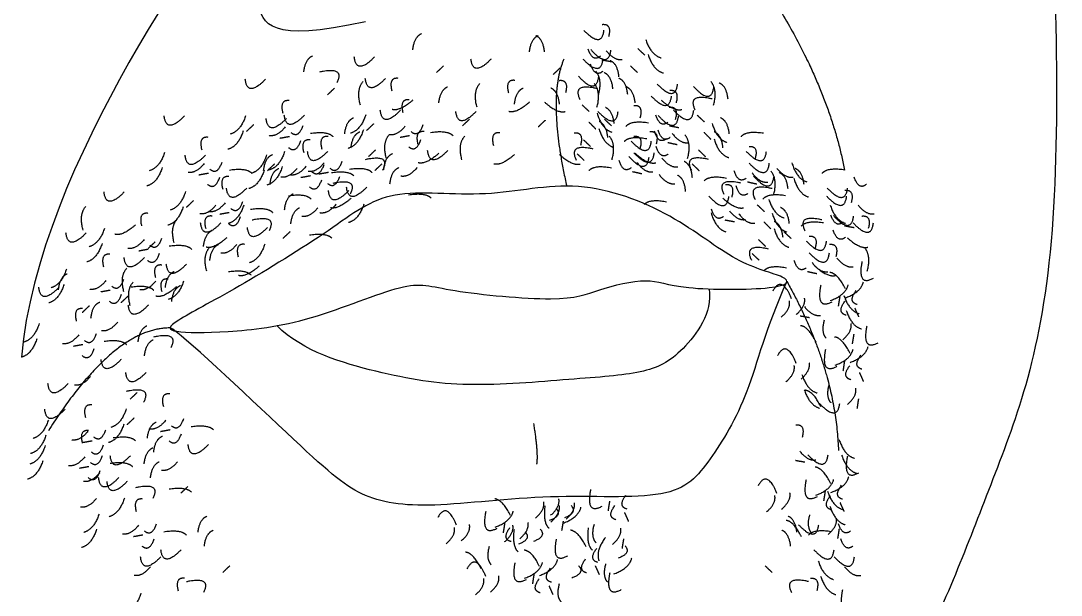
# Model space of a CAD drawing. Header units: millimetres. Extents: x -406 to 301, y 2 to 1827.
# Drawn here: x -104.8 to -11, y 1597.7 to 1649.5 of the extents above; entities that cross this region are included whole.
import ezdxf

# ---------------------------------------------------------------- set-up
doc = ezdxf.new("R2010")
doc.units = ezdxf.units.MM
doc.layers.add('ceco.net 161', color=7, linetype='Continuous')

msp = doc.modelspace()

# ---------------------------------------------------------------- linework, layer by layer
at = {"layer": 'ceco.net 161'}
for points, degree in [([(-73.69, 1649.392), (-82.338, 1647.487), (-83.657, 1650.785), (-83.95, 1658.187), (-83.864, 1663.702), (-79.553, 1667.641), (-76.402, 1670.499), (-76.622, 1673.064)], 3), ([(-83.808, 1662.711), (-87.283, 1658.06), (-103.253, 1636.572), (-104.706, 1619.145)], 3), ([(-43.857, 1660.846), (-32.724, 1647.68), (-30.503, 1636.027)], 2), ([(-52.349, 1649.159), (-51.465, 1649.253), (-51.781, 1648.023)], 2), ([(-69.422, 1646.88), (-69.296, 1648.047), (-68.634, 1648.331)], 2), ([(-58.906, 1646.697), (-58.78, 1647.864), (-58.117, 1648.148)], 2), ([(-57.553, 1646.697), (-57.679, 1647.864), (-58.341, 1648.148)], 2), ([(-54.02, 1648.644), (-52.385, 1646.961), (-52.192, 1648.644)], 2), ([(-48.431, 1647.804), (-47.974, 1646.408), (-47.049, 1646.144)], 2), ([(-79.252, 1644.869), (-79.126, 1646.036), (-78.463, 1646.32)], 2), ([(-72.876, 1646.221), (-74.511, 1644.538), (-74.704, 1646.221)], 2), ([(-52.516, 1646.287), (-53.205, 1645.726), (-53.612, 1646.929)], 2), ([(-53.385, 1646.884), (-51.807, 1645.148), (-51.559, 1646.823)], 2), ([(-51.997, 1646.788), (-51.255, 1645.879), (-50.545, 1646.002)], 2), ([(-49.141, 1646.985), (-48.826, 1646.685), (-48.51, 1646.385)], 2), ([(-48.218, 1646.437), (-47.761, 1645.041), (-46.837, 1644.777)], 2), ([(-66.646, 1645.429), (-66.961, 1645.129), (-67.277, 1644.829)], 2), ([(-62.36, 1646.038), (-63.995, 1644.355), (-64.187, 1646.038)], 2), ([(-56.13, 1645.246), (-56.445, 1644.946), (-56.761, 1644.646)], 2), ([(-55.801, 1646.034), (-57.34, 1642.516), (-55.553, 1634.575)], 2), ([(-54.098, 1646.038), (-52.464, 1644.355), (-52.271, 1646.038)], 2), ([(-52.304, 1644.92), (-52.992, 1644.358), (-53.399, 1645.562)], 2), ([(-51.526, 1645.781), (-51.954, 1645.86), (-52.382, 1645.939)], 2), ([(-50.837, 1644.437), (-50.963, 1645.604), (-51.625, 1645.888)], 2), ([(-49.813, 1645.429), (-49.497, 1645.129), (-49.182, 1644.829)], 2), ([(-77.812, 1644.883), (-75.524, 1645.401), (-76.281, 1643.886)], 2), ([(-71.881, 1644.29), (-73.516, 1642.607), (-73.709, 1644.29)], 2), ([(-70.747, 1644.293), (-71.631, 1644.387), (-71.315, 1643.157)], 2), ([(-54.49, 1644.491), (-52.912, 1642.754), (-52.663, 1644.43)], 2), ([(-52.683, 1642.793), (-52.304, 1644.213), (-52.935, 1644.938)], 2), ([(-51.385, 1643.356), (-51.511, 1644.523), (-52.174, 1644.807)], 2), ([(-50.051, 1642.851), (-50.177, 1644.018), (-50.84, 1644.302)], 2), ([(-82.706, 1644.21), (-84.341, 1642.527), (-84.533, 1644.21)], 2), ([(-76.476, 1643.418), (-76.791, 1643.118), (-77.107, 1642.819)], 2), ([(-74.154, 1641.864), (-74.533, 1643.283), (-73.902, 1644.009)], 2), ([(-67.076, 1642.077), (-66.95, 1643.244), (-66.288, 1643.528)], 2), ([(-63.638, 1641.681), (-64.017, 1643.101), (-63.386, 1643.826)], 2), ([(-60.231, 1644.11), (-61.114, 1644.205), (-60.799, 1642.974)], 2), ([(-60.263, 1641.965), (-60.136, 1643.132), (-59.474, 1643.416)], 2), ([(-56.196, 1641.965), (-56.322, 1643.132), (-56.985, 1643.416)], 2), ([(-56.228, 1644.11), (-55.344, 1644.205), (-55.66, 1642.974)], 2), ([(-52.825, 1643.369), (-55.113, 1643.888), (-54.356, 1642.372)], 2), ([(-52.82, 1641.681), (-52.442, 1643.101), (-53.073, 1643.826)], 2), ([(-49.382, 1642.077), (-49.508, 1643.244), (-50.171, 1643.528)], 2), ([(-47.382, 1643.778), (-45.747, 1642.095), (-45.555, 1643.778)], 2), ([(-44.111, 1643.561), (-42.534, 1641.825), (-42.285, 1643.5)], 2), ([(-42.304, 1641.864), (-41.926, 1643.283), (-42.557, 1644.009)], 2), ([(-41.007, 1642.426), (-41.133, 1643.593), (-41.795, 1643.877)], 2), ([(-47.931, 1642.697), (-46.296, 1641.014), (-46.104, 1642.697)], 2), ([(-46.26, 1643.212), (-45.377, 1643.306), (-45.692, 1642.076)], 2), ([(-42.447, 1642.44), (-44.735, 1642.958), (-43.978, 1641.443)], 2), ([(-80.577, 1642.282), (-81.46, 1642.377), (-81.145, 1641.146)], 2), ([(-69.422, 1642.337), (-70.589, 1641.296), (-71.284, 1641.485)], 2), ([(-69.752, 1642.362), (-70.636, 1642.457), (-70.32, 1641.226)], 2), ([(-58.906, 1642.154), (-60.073, 1641.113), (-60.767, 1641.302)], 2), ([(-57.553, 1642.154), (-56.385, 1641.113), (-55.691, 1641.302)], 2), ([(-54.161, 1641.904), (-53.846, 1641.605), (-53.53, 1641.305)], 2), ([(-51.271, 1640.213), (-51.397, 1641.381), (-52.06, 1641.665)], 2), ([(-49.512, 1641.85), (-48.628, 1641.945), (-48.944, 1640.714)], 2), ([(-47.036, 1642.337), (-45.869, 1641.296), (-45.175, 1641.485)], 2), ([(-46.304, 1641.706), (-45.418, 1641.771), (-45.775, 1640.552)], 2), ([(-90.015, 1640.9), (-91.65, 1639.218), (-91.842, 1640.9)], 2), ([(-84.495, 1640.928), (-84.952, 1639.532), (-85.877, 1639.268)], 2), ([(-80.82, 1640.668), (-82.455, 1638.985), (-82.647, 1640.668)], 2), ([(-79.19, 1640.98), (-80.825, 1639.297), (-81.017, 1640.98)], 2), ([(-75.566, 1639.284), (-75.44, 1640.451), (-74.777, 1640.735)], 2), ([(-73.67, 1641.008), (-74.127, 1639.611), (-75.052, 1639.347)], 2), ([(-70.531, 1641.418), (-72.166, 1639.735), (-72.358, 1641.418)], 2), ([(-63.717, 1641.306), (-65.352, 1639.623), (-65.544, 1641.306)], 2), ([(-64.3, 1640.625), (-64.616, 1640.326), (-64.931, 1640.026)], 2), ([(-52.812, 1641.15), (-52.402, 1639.74), (-51.487, 1639.445)], 2), ([(-52.742, 1641.306), (-51.107, 1639.623), (-50.915, 1641.306)], 2), ([(-52.158, 1640.625), (-51.843, 1640.326), (-51.527, 1640.026)], 2), ([(-46.427, 1640.34), (-47.116, 1639.779), (-47.523, 1640.982)], 2), ([(-47.296, 1640.937), (-45.719, 1639.201), (-45.47, 1640.876)], 2), ([(-45.928, 1641.418), (-44.293, 1639.735), (-44.101, 1641.418)], 2), ([(-43.783, 1640.975), (-43.468, 1640.675), (-43.152, 1640.376)], 2), ([(-40.893, 1639.284), (-41.019, 1640.451), (-41.682, 1640.735)], 2), ([(-83.785, 1640.108), (-84.1, 1639.809), (-84.416, 1639.509)], 2), ([(-80.928, 1639.912), (-81.671, 1639.002), (-82.381, 1639.126)], 2), ([(-80.409, 1639.411), (-79.721, 1638.849), (-79.314, 1640.053)], 2), ([(-73.882, 1639.64), (-74.34, 1638.244), (-75.264, 1637.98)], 2), ([(-72.96, 1640.188), (-73.275, 1639.888), (-73.591, 1639.589)], 2), ([(-70.104, 1639.992), (-70.846, 1639.082), (-71.556, 1639.206)], 2), ([(-69.585, 1639.49), (-68.896, 1638.929), (-68.489, 1640.132)], 2), ([(-57.486, 1640.514), (-57.802, 1640.214), (-58.117, 1639.914)], 2), ([(-53.55, 1640.355), (-53.244, 1640.045), (-52.939, 1639.735)], 2), ([(-52.646, 1639.777), (-52.236, 1638.366), (-51.32, 1638.071)], 2), ([(-51.839, 1638.952), (-51.965, 1640.119), (-52.628, 1640.403)], 2), ([(-48.19, 1640.266), (-49.736, 1640.502), (-50.215, 1639.965)], 2), ([(-46.215, 1638.973), (-46.904, 1638.411), (-47.31, 1639.615)], 2), ([(-45.437, 1639.834), (-45.865, 1639.913), (-46.293, 1639.992)], 2), ([(-42.434, 1640.221), (-42.024, 1638.81), (-41.109, 1638.515)], 2), ([(-87.886, 1638.973), (-88.769, 1639.067), (-88.454, 1637.837)], 2), ([(-84.707, 1639.56), (-85.165, 1638.164), (-86.089, 1637.9)], 2), ([(-81.4, 1638.905), (-80.972, 1638.984), (-80.544, 1639.063)], 2), ([(-80.622, 1638.043), (-79.933, 1637.482), (-79.527, 1638.685)], 2), ([(-78.691, 1638.74), (-79.574, 1638.835), (-79.259, 1637.605)], 2), ([(-78.647, 1639.337), (-77.101, 1639.572), (-76.622, 1639.035)], 2), ([(-77.061, 1639.052), (-77.944, 1639.147), (-77.629, 1637.917)], 2), ([(-74.998, 1638.022), (-74.872, 1639.189), (-74.209, 1639.473)], 2), ([(-71.809, 1637.06), (-72.187, 1638.48), (-71.556, 1639.206)], 2), ([(-70.575, 1638.984), (-70.147, 1639.063), (-69.719, 1639.142)], 2), ([(-69.797, 1638.123), (-69.109, 1637.562), (-68.702, 1638.765)], 2), ([(-68.401, 1639.49), (-69.285, 1639.584), (-68.969, 1638.354)], 2), ([(-67.822, 1639.417), (-66.276, 1639.652), (-65.798, 1639.115)], 2), ([(-64.995, 1636.949), (-65.373, 1638.368), (-64.742, 1639.094)], 2), ([(-61.588, 1639.378), (-62.471, 1639.473), (-62.156, 1638.242)], 2), ([(-54.871, 1639.378), (-53.988, 1639.473), (-54.303, 1638.242)], 2), ([(-54.047, 1638.762), (-53.732, 1638.463), (-53.416, 1638.163)], 2), ([(-51.464, 1636.949), (-51.085, 1638.368), (-51.716, 1639.094)], 2), ([(-48.332, 1638.827), (-49.869, 1639.115), (-50.366, 1638.594)], 2), ([(-49.489, 1639.082), (-48.603, 1639.147), (-48.959, 1637.928)], 2), ([(-48.057, 1639.49), (-47.174, 1639.584), (-47.489, 1638.354)], 2), ([(-46.568, 1638.842), (-47.275, 1638.304), (-47.641, 1639.52)], 2), ([(-46.033, 1639.325), (-45.321, 1638.392), (-44.607, 1638.491)], 2), ([(-44.65, 1637.06), (-44.271, 1638.48), (-44.902, 1639.206)], 2), ([(-43.171, 1639.426), (-42.866, 1639.116), (-42.561, 1638.805)], 2), ([(-42.268, 1638.847), (-41.857, 1637.436), (-40.942, 1637.142)], 2), ([(-41.461, 1638.022), (-41.587, 1639.189), (-42.249, 1639.473)], 2), ([(-37.812, 1639.337), (-39.358, 1639.572), (-39.836, 1639.035)], 2), ([(-77.089, 1637.71), (-78.724, 1636.027), (-78.916, 1637.71)], 2), ([(-72.79, 1637.833), (-73.105, 1637.533), (-73.421, 1637.233)], 2), ([(-66.264, 1637.789), (-67.899, 1636.106), (-68.091, 1637.789)], 2), ([(-53.156, 1637.919), (-55.444, 1638.437), (-54.687, 1636.922)], 2), ([(-49.748, 1638.639), (-48.113, 1636.956), (-47.921, 1638.639)], 2), ([(-46.401, 1637.468), (-47.109, 1636.93), (-47.475, 1638.146)], 2), ([(-45.595, 1638.303), (-46.02, 1638.396), (-46.445, 1638.49)], 2), ([(-43.669, 1637.833), (-43.354, 1637.533), (-43.038, 1637.233)], 2), ([(-39.37, 1637.71), (-37.735, 1636.027), (-37.542, 1637.71)], 2), ([(-39.11, 1638.153), (-38.224, 1638.218), (-38.581, 1636.999)], 2), ([(-91.804, 1637.618), (-92.261, 1636.222), (-93.186, 1635.958)], 2), ([(-88.129, 1637.359), (-89.764, 1635.676), (-89.956, 1637.359)], 2), ([(-88.129, 1637.359), (-89.764, 1635.676), (-89.956, 1637.359)], 2), ([(-82.609, 1637.386), (-83.066, 1635.99), (-83.991, 1635.726)], 2), ([(-82.875, 1635.974), (-82.749, 1637.142), (-82.086, 1637.426)], 2), ([(-80.979, 1637.698), (-81.436, 1636.302), (-82.361, 1636.038)], 2), ([(-76.894, 1636.181), (-76.205, 1635.619), (-75.798, 1636.823)], 2), ([(-73.681, 1636.989), (-71.393, 1637.508), (-72.15, 1635.992)], 2), ([(-72.05, 1636.054), (-71.924, 1637.221), (-71.261, 1637.505)], 2), ([(-67.076, 1637.534), (-68.244, 1636.493), (-68.938, 1636.682)], 2), ([(-60.263, 1637.422), (-61.43, 1636.381), (-62.124, 1636.57)], 2), ([(-56.196, 1637.422), (-55.029, 1636.381), (-54.335, 1636.57)], 2), ([(-54.615, 1637.5), (-54.3, 1637.201), (-53.984, 1636.901)], 2), ([(-49.753, 1636.218), (-50.46, 1635.68), (-50.826, 1636.896)], 2), ([(-49.944, 1637.253), (-48.366, 1635.516), (-48.118, 1637.192)], 2), ([(-49.489, 1637.577), (-47.854, 1635.894), (-47.662, 1637.577)], 2), ([(-49.382, 1637.534), (-48.215, 1636.493), (-47.521, 1636.682)], 2), ([(-46.972, 1637.103), (-46.229, 1636.194), (-45.519, 1636.317)], 2), ([(-44.22, 1635.325), (-44.306, 1636.496), (-44.959, 1636.802)], 2), ([(-42.777, 1636.989), (-45.066, 1637.508), (-44.309, 1635.992)], 2), ([(-92.016, 1636.251), (-92.473, 1634.854), (-93.398, 1634.591)], 2), ([(-88.237, 1636.602), (-88.98, 1635.693), (-89.69, 1635.816)], 2), ([(-87.718, 1636.101), (-87.03, 1635.54), (-86.623, 1636.743)], 2), ([(-85.956, 1636.027), (-84.41, 1636.263), (-83.931, 1635.725)], 2), ([(-82.821, 1636.019), (-83.279, 1634.622), (-84.203, 1634.359)], 2), ([(-81.191, 1636.331), (-81.649, 1634.934), (-82.573, 1634.67)], 2), ([(-81.899, 1636.567), (-82.214, 1636.267), (-82.53, 1635.967)], 2), ([(-82.307, 1634.712), (-82.181, 1635.88), (-81.518, 1636.164)], 2), ([(-79.865, 1636.174), (-80.608, 1635.264), (-81.318, 1635.388)], 2), ([(-79.042, 1636.37), (-79.785, 1635.461), (-80.495, 1635.584)], 2), ([(-77.412, 1636.682), (-78.155, 1635.773), (-78.865, 1635.896)], 2), ([(-78.523, 1635.869), (-77.835, 1635.308), (-77.428, 1636.511)], 2), ([(-77.884, 1635.675), (-77.456, 1635.754), (-77.028, 1635.833)], 2), ([(-76.761, 1635.795), (-75.215, 1636.031), (-74.736, 1635.493)], 2), ([(-75.131, 1636.107), (-73.585, 1636.342), (-73.106, 1635.805)], 2), ([(-72.222, 1636.571), (-72.537, 1636.271), (-72.853, 1635.971)], 2), ([(-71.482, 1634.792), (-71.356, 1635.959), (-70.693, 1636.243)], 2), ([(-69.04, 1636.253), (-69.783, 1635.344), (-70.493, 1635.468)], 2), ([(-51.517, 1636.203), (-53.054, 1636.491), (-53.55, 1635.97)], 2), ([(-48.78, 1635.679), (-49.205, 1635.772), (-49.63, 1635.866)], 2), ([(-49.217, 1636.701), (-48.506, 1635.768), (-47.792, 1635.867)], 2), ([(-44.237, 1636.571), (-43.921, 1636.271), (-43.606, 1635.971)], 2), ([(-39.374, 1635.288), (-40.082, 1634.751), (-40.448, 1635.967)], 2), ([(-39.111, 1636.648), (-37.476, 1634.965), (-37.283, 1636.648)], 2), ([(-36.892, 1633.779), (-36.514, 1635.199), (-37.145, 1635.924)], 2), ([(-36.594, 1636.174), (-35.851, 1635.264), (-35.141, 1635.388)], 2), ([(-35.241, 1636.668), (-34.83, 1635.257), (-33.915, 1634.962)], 2), ([(-34.152, 1634.712), (-34.278, 1635.88), (-34.94, 1636.164)], 2), ([(-30.503, 1636.027), (-32.049, 1636.263), (-32.527, 1635.725)], 2), ([(-88.709, 1635.595), (-88.281, 1635.674), (-87.853, 1635.753)], 2), ([(-87.931, 1634.734), (-87.242, 1634.172), (-86.835, 1635.375)], 2), ([(-86, 1635.431), (-86.883, 1635.525), (-86.568, 1634.295)], 2), ([(-86, 1635.431), (-86.883, 1635.525), (-86.568, 1634.295)], 2), ([(-79.514, 1635.363), (-79.086, 1635.442), (-78.658, 1635.521)], 2), ([(-78.736, 1634.501), (-78.047, 1633.94), (-77.641, 1635.143)], 2), ([(-77.106, 1634.813), (-76.418, 1634.252), (-76.011, 1635.455)], 2), ([(-76.611, 1634.841), (-74.322, 1635.36), (-75.079, 1633.844)], 2), ([(-47.221, 1635.625), (-46.509, 1634.691), (-45.795, 1634.791)], 2), ([(-44.83, 1634.083), (-44.916, 1635.253), (-45.569, 1635.559)], 2), ([(-41.138, 1635.274), (-42.676, 1635.561), (-43.172, 1635.04)], 2), ([(-39.848, 1634.841), (-42.136, 1635.36), (-41.379, 1633.844)], 2), ([(-38.402, 1634.749), (-38.827, 1634.843), (-39.252, 1634.936)], 2), ([(-38.839, 1635.772), (-38.127, 1634.838), (-37.413, 1634.938)], 2), ([(-38.699, 1635.477), (-37.122, 1633.74), (-36.873, 1635.415)], 2), ([(-35.595, 1634.342), (-35.721, 1635.509), (-36.384, 1635.793)], 2), ([(-35.074, 1635.294), (-34.664, 1633.883), (-33.749, 1633.588)], 2), ([(-28.528, 1634.734), (-29.216, 1634.172), (-29.623, 1635.375)], 2), ([(-95.438, 1634.049), (-97.073, 1632.366), (-97.265, 1634.049)], 2), ([(-37.308, 1625.42), (-39.09, 1625.222), (-45.925, 1625.217), (-47.943, 1626.463), (-52.989, 1625.217), (-55.482, 1624.03), (-67.177, 1625.157), (-69.433, 1626.285), (-78.871, 1622.189), (-86.496, 1621.315), (-91.545, 1621.363), (-91.496, 1622.132), (-85.63, 1625.114), (-76.253, 1630.909), (-71.783, 1634.574), (-62.695, 1633.328), (-54.633, 1635.453), (-45.692, 1632.082), (-40.184, 1627.398), (-35.232, 1626.405), (-35.525, 1625.618), (-37.308, 1625.42)], 3), ([(-89.918, 1634.076), (-90.375, 1632.68), (-91.3, 1632.416)], 2), ([(-89.918, 1634.076), (-90.375, 1632.68), (-91.3, 1632.416)], 2), ([(-84.398, 1634.4), (-86.033, 1632.717), (-86.225, 1634.4)], 2), ([(-75.203, 1634.168), (-76.838, 1632.485), (-77.03, 1634.168)], 2), ([(-73.573, 1634.48), (-75.208, 1632.797), (-75.4, 1634.48)], 2), ([(-41.24, 1634.72), (-40.356, 1634.815), (-40.672, 1633.584)], 2), ([(-39.208, 1633.915), (-39.915, 1633.377), (-40.281, 1634.593)], 2), ([(-37.035, 1634.355), (-39.323, 1634.873), (-38.566, 1633.358)], 2), ([(-32.061, 1634.4), (-30.426, 1632.717), (-30.234, 1634.4)], 2), ([(-30.47, 1634.198), (-29.587, 1634.292), (-29.902, 1633.062)], 2), ([(-89.208, 1633.257), (-89.523, 1632.957), (-89.839, 1632.657)], 2), ([(-86.351, 1633.06), (-87.094, 1632.151), (-87.804, 1632.275)], 2), ([(-86.351, 1633.06), (-87.094, 1632.151), (-87.804, 1632.275)], 2), ([(-85.832, 1632.559), (-85.144, 1631.998), (-84.737, 1633.201)], 2), ([(-85.832, 1632.559), (-85.144, 1631.998), (-84.737, 1633.201)], 2), ([(-80.989, 1632.433), (-80.863, 1633.6), (-80.2, 1633.884)], 2), ([(-80.623, 1633.714), (-79.077, 1633.949), (-78.599, 1633.412)], 2), ([(-74.998, 1633.479), (-76.165, 1632.438), (-76.859, 1632.627)], 2), ([(-69.799, 1633.793), (-68.252, 1634.029), (-67.774, 1633.492)], 2), ([(-46.546, 1633.141), (-48.083, 1633.428), (-48.579, 1632.907)], 2), ([(-42.75, 1633.7), (-41.173, 1631.963), (-40.924, 1633.638)], 2), ([(-41.461, 1633.479), (-40.293, 1632.438), (-39.599, 1632.627)], 2), ([(-35.835, 1633.714), (-37.382, 1633.949), (-37.86, 1633.412)], 2), ([(-37.322, 1633.366), (-36.865, 1631.969), (-35.94, 1631.706)], 2), ([(-32.141, 1633.683), (-30.506, 1632), (-30.314, 1633.683)], 2), ([(-99.154, 1630.613), (-99.532, 1632.033), (-98.901, 1632.759)], 2), ([(-93.309, 1632.121), (-94.192, 1632.216), (-93.877, 1630.985)], 2), ([(-90.13, 1632.709), (-90.587, 1631.313), (-91.512, 1631.049)], 2), ([(-90.13, 1632.709), (-90.587, 1631.313), (-91.512, 1631.049)], 2), ([(-87.174, 1632.864), (-87.916, 1631.955), (-88.627, 1632.078)], 2), ([(-86.823, 1632.053), (-86.395, 1632.132), (-85.967, 1632.211)], 2), ([(-86.823, 1632.053), (-86.395, 1632.132), (-85.967, 1632.211)], 2), ([(-84.665, 1632.869), (-85.123, 1631.472), (-86.047, 1631.209)], 2), ([(-84.07, 1632.485), (-82.524, 1632.721), (-82.045, 1632.184)], 2), ([(-84.07, 1632.485), (-82.524, 1632.721), (-82.045, 1632.184)], 2), ([(-80.421, 1631.171), (-80.295, 1632.338), (-79.632, 1632.622)], 2), ([(-77.979, 1632.632), (-78.722, 1631.723), (-79.432, 1631.846)], 2), ([(-76.349, 1632.944), (-77.092, 1632.034), (-77.802, 1632.158)], 2), ([(-73.84, 1632.949), (-74.298, 1631.552), (-75.222, 1631.288)], 2), ([(-42.534, 1632.161), (-42.124, 1630.75), (-41.209, 1630.455)], 2), ([(-41.407, 1631.848), (-42.096, 1631.287), (-42.503, 1632.49)], 2), ([(-40.888, 1632.35), (-40.146, 1631.44), (-39.436, 1631.564)], 2), ([(-38.371, 1632.89), (-38.056, 1632.591), (-37.74, 1632.291)], 2), ([(-37.022, 1632.136), (-36.612, 1630.725), (-35.697, 1630.431)], 2), ([(-35.481, 1631.199), (-35.607, 1632.367), (-36.27, 1632.651)], 2), ([(-31.793, 1632.869), (-31.336, 1631.472), (-30.411, 1631.209)], 2), ([(-29.285, 1632.864), (-28.542, 1631.955), (-27.832, 1632.078)], 2), ([(-90.936, 1629.448), (-91.315, 1630.868), (-90.684, 1631.593)], 2), ([(-86.727, 1631.253), (-88.362, 1629.57), (-88.555, 1631.253)], 2), ([(-87.529, 1631.877), (-88.412, 1631.972), (-88.097, 1630.742)], 2), ([(-86.045, 1631.192), (-85.356, 1630.631), (-84.949, 1631.834)], 2), ([(-86.045, 1631.192), (-85.356, 1630.631), (-84.949, 1631.834)], 2), ([(-83.92, 1631.532), (-81.631, 1632.05), (-82.388, 1630.535)], 2), ([(-40.417, 1631.342), (-40.845, 1631.421), (-41.273, 1631.5)], 2), ([(-40.027, 1632.072), (-39.316, 1631.138), (-38.602, 1631.237)], 2), ([(-37.759, 1631.341), (-37.454, 1631.031), (-37.149, 1630.721)], 2), ([(-36.049, 1629.937), (-36.175, 1631.105), (-36.838, 1631.389)], 2), ([(-32.4, 1631.252), (-33.946, 1631.488), (-34.425, 1630.95)], 2), ([(-32.539, 1631.532), (-34.827, 1632.05), (-34.07, 1630.535)], 2), ([(-30.637, 1631.326), (-31.326, 1630.765), (-31.733, 1631.968)], 2), ([(-31.506, 1631.923), (-29.929, 1630.186), (-29.68, 1631.862)], 2), ([(-29.731, 1631.253), (-28.096, 1629.57), (-27.904, 1631.253)], 2), ([(-28.93, 1631.877), (-28.046, 1631.972), (-28.362, 1630.742)], 2), ([(-98.87, 1630.355), (-100.505, 1628.672), (-100.697, 1630.355)], 2), ([(-97.226, 1630.767), (-97.684, 1629.37), (-98.608, 1629.107)], 2), ([(-94.421, 1631.087), (-95.589, 1630.046), (-96.283, 1630.235)], 2), ([(-88.298, 1629.123), (-88.171, 1630.29), (-87.509, 1630.574)], 2), ([(-82.512, 1630.858), (-84.147, 1629.175), (-84.339, 1630.858)], 2), ([(-82.512, 1630.858), (-84.147, 1629.175), (-84.339, 1630.858)], 2), ([(-80.497, 1630.46), (-80.813, 1630.161), (-81.128, 1629.861)], 2), ([(-78.737, 1630.172), (-77.191, 1630.407), (-76.713, 1629.87)], 2), ([(-36.856, 1630.763), (-36.446, 1629.352), (-35.53, 1629.057)], 2), ([(-35.962, 1630.46), (-35.646, 1630.161), (-35.331, 1629.861)], 2), ([(-30.425, 1629.959), (-31.113, 1629.397), (-31.52, 1630.601)], 2), ([(-29.647, 1630.82), (-30.075, 1630.899), (-30.503, 1630.978)], 2), ([(-97.439, 1629.399), (-97.896, 1628.003), (-98.821, 1627.739)], 2), ([(-93.66, 1629.751), (-94.403, 1628.841), (-95.113, 1628.965)], 2), ([(-92.64, 1629.563), (-92.955, 1629.263), (-93.271, 1628.964)], 2), ([(-93.141, 1629.249), (-92.453, 1628.688), (-92.046, 1629.891)], 2), ([(-86.204, 1629.921), (-87.371, 1628.88), (-88.065, 1629.07)], 2), ([(-87.73, 1627.861), (-87.604, 1629.028), (-86.941, 1629.312)], 2), ([(-85.288, 1629.322), (-86.03, 1628.413), (-86.741, 1628.536)], 2), ([(-85.288, 1629.322), (-86.03, 1628.413), (-86.741, 1628.536)], 2), ([(-84.598, 1629.325), (-85.482, 1629.419), (-85.166, 1628.189)], 2), ([(-82.779, 1629.327), (-83.237, 1627.931), (-84.161, 1627.667)], 2), ([(-38.257, 1629.748), (-37.942, 1629.448), (-37.626, 1629.149)], 2), ([(-33.958, 1629.625), (-32.323, 1627.942), (-32.131, 1629.625)], 2), ([(-33.699, 1630.068), (-32.813, 1630.133), (-33.169, 1628.914)], 2), ([(-31.86, 1629.325), (-30.977, 1629.419), (-31.293, 1628.189)], 2), ([(-30.255, 1629.921), (-29.087, 1628.88), (-28.393, 1629.07)], 2), ([(-96.741, 1628.427), (-97.624, 1628.522), (-97.309, 1627.292)], 2), ([(-94.132, 1628.743), (-93.704, 1628.822), (-93.276, 1628.902)], 2), ([(-93.354, 1627.882), (-92.665, 1627.321), (-92.258, 1628.524)], 2), ([(-91.379, 1629.176), (-89.833, 1629.411), (-89.354, 1628.874)], 2), ([(-88.005, 1626.896), (-88.384, 1628.315), (-87.753, 1629.041)], 2), ([(-37.366, 1628.905), (-39.654, 1629.423), (-38.897, 1627.908)], 2), ([(-38.825, 1628.486), (-38.51, 1628.187), (-38.194, 1627.887)], 2), ([(-33.699, 1628.563), (-32.064, 1626.88), (-31.872, 1628.563)], 2), ([(-28.453, 1626.896), (-28.075, 1628.315), (-28.706, 1629.041)], 2), ([(-93.622, 1628.124), (-95.256, 1626.441), (-95.449, 1628.124)], 2), ([(-92.06, 1627.458), (-92.944, 1627.552), (-92.628, 1626.322)], 2), ([(-89.821, 1627.548), (-91.456, 1625.865), (-91.648, 1627.548)], 2), ([(-33.963, 1627.204), (-34.67, 1626.666), (-35.036, 1627.882)], 2), ([(-33.427, 1627.687), (-32.716, 1626.753), (-32.002, 1626.853)], 2), ([(-31.182, 1628.089), (-30.439, 1627.18), (-29.729, 1627.303)], 2), ([(-28.928, 1627.781), (-29.382, 1625.479), (-27.889, 1626.278)], 2), ([(-100.659, 1627.073), (-101.116, 1625.677), (-102.04, 1625.413)], 2), ([(-101.373, 1625.225), (-101.247, 1626.392), (-100.585, 1626.676)], 2), ([(-95.467, 1625.028), (-95.846, 1626.448), (-95.215, 1627.174)], 2), ([(-91.73, 1625.429), (-91.603, 1626.596), (-90.941, 1626.88)], 2), ([(-86.046, 1626.862), (-84.5, 1627.098), (-84.022, 1626.56)], 2), ([(-83.273, 1627.369), (-84.441, 1626.328), (-85.135, 1626.517)], 2), ([(-35.727, 1627.189), (-37.264, 1627.477), (-37.76, 1626.956)], 2), ([(-32.99, 1626.665), (-33.415, 1626.758), (-33.84, 1626.851)], 2), ([(-33.185, 1627.369), (-32.018, 1626.328), (-31.324, 1626.517)], 2), ([(-30.424, 1625.3), (-31.11, 1626.705), (-31.824, 1626.793)], 2), ([(-100.871, 1625.706), (-101.328, 1624.309), (-102.253, 1624.045)], 2), ([(-97.092, 1626.057), (-97.835, 1625.148), (-98.545, 1625.271)], 2), ([(-96.573, 1625.556), (-95.885, 1624.994), (-95.478, 1626.198)], 2), ([(-94.9, 1623.766), (-95.278, 1625.186), (-94.647, 1625.912)], 2), ([(-94.811, 1625.482), (-93.265, 1625.718), (-92.786, 1625.18)], 2), ([(-92.597, 1626.013), (-93.339, 1625.103), (-94.049, 1625.227)], 2), ([(-91.492, 1626.196), (-92.376, 1626.29), (-92.06, 1625.06)], 2), ([(-90.088, 1626.017), (-90.545, 1624.621), (-91.47, 1624.357)], 2), ([(-35.702, 1625.977), (-37.652, 1621.726), (-39.017, 1615.553), (-42.757, 1609.557), (-45.666, 1606.114), (-57.004, 1606.945), (-68.342, 1605.402), (-74.279, 1606.351), (-78.612, 1610.21), (-90.43, 1621.447), (-91.295, 1621.785)], 3), ([(-91.162, 1624.167), (-91.036, 1625.335), (-90.373, 1625.618)], 2), ([(-35.28, 1624.417), (-36.155, 1626.594), (-36.971, 1625.109)], 2), ([(-35.702, 1625.977), (-31.32, 1618.166), (-31.049, 1610.746)], 2), ([(-32.649, 1625.655), (-33.103, 1623.353), (-31.61, 1624.153)], 2), ([(-31.785, 1624.251), (-30.402, 1624.747), (-30.164, 1625.679)], 2), ([(-30.424, 1624.502), (-29.041, 1624.998), (-28.803, 1625.93)], 2), ([(-101.323, 1625.455), (-102.958, 1623.772), (-103.15, 1625.455)], 2), ([(-97.564, 1625.05), (-97.136, 1625.129), (-96.708, 1625.208)], 2), ([(-96.786, 1624.188), (-96.097, 1623.627), (-95.69, 1624.83)], 2), ([(-95.093, 1624.663), (-95.408, 1624.363), (-95.724, 1624.064)], 2), ([(-90.735, 1625.502), (-91.903, 1624.46), (-92.597, 1624.65)], 2), ([(-42.71, 1625.306), (-42.401, 1623.151), (-45.25, 1619.233), (-48.396, 1617.63), (-54.748, 1617.215), (-64.84, 1616.324), (-72.201, 1617.571), (-79.324, 1619.649), (-81.673, 1621.994)], 3), ([(-30.937, 1624.602), (-31.004, 1624.172), (-31.071, 1623.742)], 2), ([(-30.557, 1624.724), (-30.1, 1623.327), (-29.175, 1623.063)], 2), ([(-29.361, 1623.892), (-30.214, 1624.139), (-29.456, 1625.158)], 2), ([(-98.597, 1623.773), (-98.913, 1623.474), (-99.228, 1623.174)], 2), ([(-98.443, 1622.672), (-98.316, 1623.839), (-97.654, 1624.123)], 2), ([(-93.253, 1623.855), (-94.888, 1622.172), (-95.08, 1623.855)], 2), ([(-36.216, 1622.747), (-35.328, 1623.515), (-35.471, 1624.222)], 2), ([(-34.855, 1622.998), (-33.967, 1623.766), (-34.11, 1624.473)], 2), ([(-34.124, 1623.708), (-33.381, 1622.798), (-32.671, 1622.922)], 2), ([(-30.365, 1622.939), (-31.218, 1623.186), (-30.46, 1624.206)], 2), ([(-99.194, 1623.527), (-100.077, 1623.622), (-99.762, 1622.392)], 2), ([(-33.652, 1622.7), (-34.08, 1622.779), (-34.508, 1622.858)], 2), ([(-30.345, 1623.356), (-29.887, 1621.96), (-28.963, 1621.696)], 2), ([(-29.214, 1622.79), (-29.392, 1623.187), (-29.571, 1623.584)], 2), ([(-103.112, 1622.173), (-103.569, 1620.777), (-104.494, 1620.513)], 2), ([(-91.295, 1621.785), (-96.346, 1621.831), (-102.283, 1612.523)], 2), ([(-96.029, 1622.319), (-96.771, 1621.409), (-97.482, 1621.533)], 2), ([(-94.183, 1620.529), (-94.057, 1621.696), (-93.394, 1621.98)], 2), ([(-33.058, 1620.494), (-33.744, 1621.9), (-34.458, 1621.988)], 2), ([(-32.333, 1622.498), (-32.658, 1621.37), (-32.153, 1620.857)], 2), ([(-30.669, 1620.714), (-29.781, 1621.482), (-29.924, 1622.189)], 2), ([(-28.501, 1621.958), (-28.955, 1619.656), (-27.461, 1620.456)], 2), ([(-99.545, 1621.157), (-100.288, 1620.248), (-100.998, 1620.371)], 2), ([(-99.026, 1620.656), (-98.338, 1620.094), (-97.931, 1621.298)], 2), ([(-92.774, 1620.986), (-90.486, 1621.505), (-91.243, 1619.99)], 2), ([(-29.997, 1619.477), (-30.682, 1620.883), (-31.396, 1620.971)], 2), ([(-29.675, 1621.214), (-29.742, 1620.784), (-29.809, 1620.354)], 2), ([(-103.324, 1620.806), (-103.782, 1619.409), (-104.706, 1619.145)], 2), ([(-100.017, 1620.15), (-99.589, 1620.229), (-99.161, 1620.308)], 2), ([(-99.239, 1619.288), (-98.55, 1618.727), (-98.144, 1619.93)], 2), ([(-97.264, 1620.582), (-95.718, 1620.817), (-95.239, 1620.28)], 2), ([(-93.615, 1619.267), (-93.489, 1620.434), (-92.826, 1620.718)], 2), ([(-34.852, 1618.594), (-35.728, 1620.771), (-36.543, 1619.287)], 2), ([(-29.996, 1618.679), (-28.613, 1619.176), (-28.375, 1620.107)], 2), ([(-95.706, 1618.955), (-97.341, 1617.272), (-97.533, 1618.955)], 2), ([(-32.221, 1619.833), (-32.675, 1617.531), (-31.182, 1618.33)], 2), ([(-31.357, 1618.428), (-29.974, 1618.925), (-29.736, 1619.856)], 2), ([(-28.933, 1618.07), (-29.786, 1618.317), (-29.028, 1619.336)], 2), ([(-35.788, 1616.925), (-34.9, 1617.693), (-35.043, 1618.399)], 2), ([(-34.427, 1617.176), (-33.539, 1617.944), (-33.682, 1618.65)], 2), ([(-30.51, 1618.78), (-30.577, 1618.35), (-30.644, 1617.92)], 2), ([(-29.937, 1617.117), (-30.79, 1617.364), (-30.032, 1618.383)], 2), ([(-98.482, 1617.419), (-99.225, 1616.509), (-99.935, 1616.633)], 2), ([(-93.474, 1617.763), (-95.109, 1616.08), (-95.301, 1617.763)], 2), ([(-34.341, 1617.577), (-33.883, 1616.181), (-32.959, 1615.917)], 2), ([(-28.786, 1616.967), (-28.964, 1617.364), (-29.143, 1617.761)], 2), ([(-100.496, 1616.767), (-102.131, 1615.084), (-102.323, 1616.767)], 2), ([(-95.228, 1616.086), (-92.939, 1616.605), (-93.696, 1615.09)], 2), ([(-34.128, 1616.21), (-33.671, 1614.814), (-32.746, 1614.55)], 2), ([(-32.631, 1614.672), (-33.317, 1616.078), (-34.031, 1616.165)], 2), ([(-31.905, 1616.676), (-32.23, 1615.548), (-31.725, 1615.034)], 2), ([(-30.241, 1614.892), (-29.353, 1615.66), (-29.496, 1616.366)], 2), ([(-94.265, 1615.975), (-94.581, 1615.675), (-94.896, 1615.376)], 2), ([(-91.345, 1615.835), (-92.228, 1615.93), (-91.913, 1614.699)], 2), ([(-29.247, 1615.391), (-29.314, 1614.962), (-29.381, 1614.532)], 2), ([(-100.783, 1614.453), (-102.418, 1612.771), (-102.61, 1614.453)], 2), ([(-98.367, 1614.839), (-99.25, 1614.934), (-98.934, 1613.704)], 2), ([(-95.263, 1614.481), (-95.72, 1613.085), (-96.645, 1612.821)], 2), ([(-32.766, 1614.974), (-31.131, 1613.291), (-30.939, 1614.974)], 2), ([(-102.284, 1613.485), (-102.742, 1612.089), (-103.666, 1611.825)], 2), ([(-94.553, 1613.661), (-94.868, 1613.362), (-95.184, 1613.062)], 2), ([(-91.696, 1613.465), (-92.439, 1612.555), (-93.149, 1612.679)], 2), ([(-91.177, 1612.964), (-90.489, 1612.402), (-90.082, 1613.606)], 2), ([(-98.718, 1612.469), (-99.461, 1611.56), (-100.171, 1611.683)], 2), ([(-98.654, 1612.526), (-99.537, 1612.62), (-99.222, 1611.39)], 2), ([(-98.199, 1611.968), (-97.51, 1611.406), (-97.104, 1612.61)], 2), ([(-95.475, 1613.113), (-95.932, 1611.717), (-96.857, 1611.453)], 2), ([(-93.355, 1611.841), (-93.229, 1613.008), (-92.567, 1613.292)], 2), ([(-92.168, 1612.458), (-91.74, 1612.537), (-91.312, 1612.616)], 2), ([(-89.415, 1612.89), (-87.869, 1613.125), (-87.39, 1612.588)], 2), ([(-58.547, 1613.183), (-58.113, 1610.475), (-58.266, 1609.504)], 2), ([(-34.895, 1613.046), (-34.012, 1613.141), (-34.328, 1611.911)], 2), ([(-102.497, 1612.118), (-102.954, 1610.721), (-103.879, 1610.457)], 2), ([(-99.189, 1611.462), (-98.761, 1611.541), (-98.334, 1611.62)], 2), ([(-96.437, 1611.894), (-94.89, 1612.13), (-94.412, 1611.592)], 2), ([(-92.788, 1610.579), (-92.661, 1611.747), (-91.999, 1612.03)], 2), ([(-91.39, 1611.596), (-90.701, 1611.035), (-90.294, 1612.238)], 2), ([(-30.978, 1611.692), (-30.52, 1610.296), (-29.596, 1610.032)], 2), ([(-102.571, 1611.171), (-103.029, 1609.775), (-103.953, 1609.511)], 2), ([(-98.412, 1610.6), (-97.723, 1610.039), (-97.316, 1611.242)], 2), ([(-93.643, 1609.527), (-93.516, 1610.695), (-92.854, 1610.979)], 2), ([(-87.857, 1611.263), (-89.492, 1609.58), (-89.684, 1611.263)], 2), ([(-34.544, 1610.676), (-33.801, 1609.767), (-33.091, 1609.89)], 2), ([(-102.784, 1609.804), (-103.241, 1608.408), (-104.166, 1608.144)], 2), ([(-99.005, 1610.155), (-99.748, 1609.246), (-100.458, 1609.369)], 2), ([(-98.486, 1609.654), (-97.798, 1609.093), (-97.391, 1610.296)], 2), ([(-96.724, 1609.58), (-95.178, 1609.816), (-94.699, 1609.278)], 2), ([(-94.879, 1610.267), (-96.513, 1608.584), (-96.706, 1610.267)], 2), ([(-93.075, 1608.265), (-92.949, 1609.433), (-92.286, 1609.717)], 2), ([(-90.633, 1609.727), (-91.375, 1608.817), (-92.086, 1608.941)], 2), ([(-34.073, 1609.669), (-34.5, 1609.748), (-34.928, 1609.827)], 2), ([(-33.817, 1610.35), (-32.182, 1608.667), (-31.99, 1610.35)], 2), ([(-30.765, 1610.325), (-30.308, 1608.928), (-29.383, 1608.664)], 2), ([(-30.247, 1610.226), (-30.701, 1607.924), (-29.208, 1608.723)], 2), ([(-99.477, 1609.148), (-99.049, 1609.227), (-98.621, 1609.306)], 2), ([(-97.655, 1608.731), (-98.397, 1607.821), (-99.107, 1607.945)], 2), ([(-98.699, 1608.287), (-98.01, 1607.725), (-97.603, 1608.928)], 2), ([(-31.743, 1607.745), (-32.429, 1609.151), (-33.143, 1609.239)], 2), ([(-95.927, 1608.286), (-97.562, 1606.603), (-97.755, 1608.286)], 2), ([(-95.166, 1607.953), (-96.801, 1606.27), (-96.993, 1607.953)], 2), ([(-36.599, 1606.862), (-37.474, 1609.039), (-38.29, 1607.554)], 2), ([(-33.968, 1608.101), (-34.422, 1605.799), (-32.928, 1606.598)], 2), ([(-33.103, 1606.696), (-31.72, 1607.193), (-31.483, 1608.124)], 2), ([(-31.742, 1606.947), (-30.36, 1607.443), (-30.122, 1608.375)], 2), ([(-94.4, 1607.399), (-92.112, 1607.917), (-92.869, 1606.402)], 2), ([(-91.391, 1607.267), (-89.845, 1607.502), (-89.367, 1606.965)], 2), ([(-89.697, 1607.493), (-90.012, 1607.194), (-90.328, 1606.894)], 2), ([(-53.402, 1607.213), (-53.856, 1604.911), (-52.362, 1605.71)], 2), ([(-36.173, 1605.444), (-35.285, 1606.212), (-35.429, 1606.918)], 2), ([(-32.256, 1607.047), (-32.323, 1606.617), (-32.39, 1606.187)], 2), ([(-32.029, 1607.068), (-31.571, 1605.672), (-30.647, 1605.408)], 2), ([(-30.68, 1606.338), (-31.533, 1606.585), (-30.775, 1607.604)], 2), ([(-97.942, 1606.417), (-98.684, 1605.508), (-99.394, 1605.631)], 2), ([(-95.433, 1606.422), (-95.89, 1605.025), (-96.815, 1604.762)], 2), ([(-93.798, 1606.358), (-94.682, 1606.452), (-94.366, 1605.222)], 2), ([(-60.631, 1604.878), (-61.317, 1606.284), (-62.031, 1606.372)], 2), ([(-58.365, 1604.639), (-57.477, 1605.407), (-57.621, 1606.114)], 2), ([(-57.004, 1604.89), (-56.116, 1605.658), (-56.26, 1606.365)], 2), ([(-55.608, 1604.556), (-54.72, 1605.324), (-54.863, 1606.03)], 2), ([(-51.69, 1606.159), (-51.757, 1605.729), (-51.824, 1605.299)], 2), ([(-50.114, 1605.45), (-50.967, 1605.697), (-50.209, 1606.716)], 2), ([(-37.534, 1605.193), (-36.646, 1605.961), (-36.79, 1606.667)], 2), ([(-31.683, 1605.385), (-32.537, 1605.632), (-31.779, 1606.651)], 2), ([(-30.532, 1605.235), (-30.711, 1605.632), (-30.889, 1606.029)], 2), ([(-97.716, 1605.003), (-98.173, 1603.607), (-99.098, 1603.343)], 2), ([(-65.487, 1603.995), (-66.362, 1606.172), (-67.178, 1604.688)], 2), ([(-62.856, 1605.234), (-63.31, 1602.932), (-61.817, 1603.731)], 2), ([(-61.992, 1603.829), (-60.609, 1604.326), (-60.371, 1605.257)], 2), ([(-57.511, 1605.749), (-57.703, 1604.197), (-57.152, 1603.734)], 2), ([(-56.509, 1605.522), (-55.929, 1604.849), (-57.12, 1604.408)], 2), ([(-56.969, 1604.305), (-56.08, 1605.073), (-56.224, 1605.779)], 2), ([(-55.884, 1604.185), (-54.501, 1604.681), (-54.263, 1605.613)], 2), ([(-55.148, 1605.772), (-54.568, 1605.1), (-55.759, 1604.659)], 2), ([(-51.117, 1604.497), (-51.971, 1604.744), (-51.213, 1605.763)], 2), ([(-49.967, 1604.347), (-50.145, 1604.744), (-50.323, 1605.141)], 2), ([(-33.651, 1604.944), (-33.977, 1603.816), (-33.471, 1603.302)], 2), ([(-31.816, 1605.7), (-31.359, 1604.304), (-30.434, 1604.04)], 2), ([(-94.15, 1603.987), (-94.892, 1603.078), (-95.602, 1603.201)], 2), ([(-93.631, 1603.486), (-92.942, 1602.925), (-92.535, 1604.128)], 2), ([(-88.787, 1603.359), (-88.661, 1604.527), (-87.998, 1604.811)], 2), ([(-65.062, 1602.577), (-64.174, 1603.345), (-64.317, 1604.051)], 2), ([(-61.144, 1604.18), (-61.211, 1603.751), (-61.278, 1603.321)], 2), ([(-61.15, 1602.514), (-60.262, 1603.282), (-60.405, 1603.988)], 2), ([(-59.789, 1602.765), (-58.901, 1603.533), (-59.045, 1604.239)], 2), ([(-55.872, 1604.369), (-55.939, 1603.939), (-56.006, 1603.509)], 2), ([(-53.086, 1604.056), (-53.411, 1602.928), (-52.905, 1602.414)], 2), ([(-34.377, 1602.94), (-35.063, 1604.346), (-35.777, 1604.433)], 2), ([(-34.797, 1603.359), (-34.924, 1604.527), (-35.586, 1604.811)], 2), ([(-34.658, 1604.045), (-33.023, 1602.362), (-32.831, 1604.045)], 2), ([(-31.988, 1603.16), (-31.099, 1603.928), (-31.243, 1604.634)], 2), ([(-29.954, 1603.486), (-30.642, 1602.925), (-31.049, 1604.128)], 2), ([(-97.928, 1603.636), (-98.386, 1602.24), (-99.31, 1601.976)], 2), ([(-94.621, 1602.98), (-94.193, 1603.059), (-93.765, 1603.138)], 2), ([(-91.868, 1603.412), (-90.322, 1603.648), (-89.844, 1603.111)], 2), ([(-88.219, 1602.098), (-88.093, 1603.265), (-87.43, 1603.549)], 2), ([(-66.423, 1602.326), (-65.534, 1603.094), (-65.678, 1603.8)], 2), ([(-60.572, 1602.518), (-61.425, 1602.765), (-60.667, 1603.784)], 2), ([(-60.296, 1603.624), (-60.488, 1602.072), (-59.937, 1601.609)], 2), ([(-59.294, 1603.396), (-58.714, 1602.724), (-59.905, 1602.283)], 2), ([(-57.933, 1603.647), (-57.353, 1602.975), (-58.544, 1602.534)], 2), ([(-53.811, 1602.052), (-54.497, 1603.457), (-55.211, 1603.545)], 2), ([(-53.605, 1603.77), (-53.797, 1602.218), (-53.247, 1601.755)], 2), ([(-51.422, 1602.272), (-50.534, 1603.04), (-50.677, 1603.746)], 2), ([(-35.365, 1602.098), (-35.492, 1603.265), (-36.154, 1603.549)], 2), ([(-31.716, 1603.412), (-33.263, 1603.648), (-33.741, 1603.111)], 2), ([(-30.994, 1603.659), (-31.061, 1603.229), (-31.128, 1602.799)], 2), ([(-93.843, 1602.119), (-93.155, 1601.557), (-92.748, 1602.761)], 2), ([(-62.54, 1602.077), (-62.865, 1600.949), (-62.36, 1600.435)], 2), ([(-56.497, 1602.742), (-56.951, 1600.44), (-55.458, 1601.239)], 2), ([(-52.067, 1602.878), (-52.955, 1601.707), (-52.646, 1600.797)], 2), ([(-50.291, 1602.14), (-49.711, 1601.468), (-50.902, 1601.027)], 2), ([(-50.428, 1602.771), (-50.495, 1602.341), (-50.562, 1601.911)], 2), ([(-29.741, 1602.119), (-30.43, 1601.557), (-30.837, 1602.761)], 2), ([(-92.144, 1601.139), (-93.779, 1599.456), (-93.971, 1601.139)], 2), ([(-90.31, 1601.785), (-91.945, 1600.102), (-92.137, 1601.785)], 2), ([(-63.265, 1600.073), (-63.951, 1601.479), (-64.665, 1601.566)], 2), ([(-57.993, 1600.261), (-58.679, 1601.667), (-59.393, 1601.755)], 2), ([(-52.748, 1600.644), (-53.601, 1600.891), (-52.843, 1601.911)], 2), ([(-33.274, 1601.785), (-31.639, 1600.102), (-31.447, 1601.785)], 2), ([(-31.44, 1601.139), (-29.806, 1599.456), (-29.613, 1601.139)], 2), ([(-93.086, 1600.249), (-93.829, 1599.34), (-94.539, 1599.463)], 2), ([(-85.914, 1600.347), (-86.229, 1600.047), (-86.545, 1599.748)], 2), ([(-62.849, 1599.378), (-63.724, 1601.555), (-64.54, 1600.07)], 2), ([(-60.218, 1600.617), (-60.672, 1598.315), (-59.178, 1599.114)], 2), ([(-59.353, 1599.212), (-57.97, 1599.709), (-57.733, 1600.64)], 2), ([(-57.992, 1599.463), (-56.61, 1599.959), (-56.372, 1600.891)], 2), ([(-54.473, 1600.35), (-53.892, 1599.677), (-55.084, 1599.236)], 2), ([(-53.752, 1599.692), (-54.605, 1599.939), (-53.847, 1600.958)], 2), ([(-52.601, 1599.542), (-52.779, 1599.939), (-52.958, 1600.336)], 2), ([(-52.041, 1600.503), (-52.366, 1599.375), (-51.86, 1598.861)], 2), ([(-51.302, 1599.609), (-49.919, 1600.105), (-49.682, 1601.037)], 2), ([(-37.671, 1600.347), (-37.355, 1600.047), (-37.04, 1599.748)], 2), ([(-32.869, 1600.762), (-32.412, 1599.366), (-31.487, 1599.102)], 2), ([(-30.498, 1600.249), (-29.756, 1599.34), (-29.046, 1599.463)], 2), ([(-62.423, 1597.96), (-61.535, 1598.728), (-61.679, 1599.434)], 2), ([(-58.506, 1599.563), (-58.573, 1599.133), (-58.64, 1598.703)], 2), ([(-56.93, 1598.854), (-57.783, 1599.101), (-57.025, 1600.12)], 2), ([(-51.676, 1599.695), (-52.13, 1597.393), (-50.636, 1598.193)], 2), ([(-32.657, 1599.395), (-32.199, 1597.999), (-31.275, 1597.735)], 2), ([(-90.015, 1599.211), (-90.898, 1599.306), (-90.583, 1598.076)], 2), ([(-89.832, 1598.917), (-87.544, 1599.435), (-88.301, 1597.92)], 2), ([(-63.784, 1597.709), (-62.896, 1598.477), (-63.04, 1599.183)], 2), ([(-57.933, 1597.901), (-58.787, 1598.148), (-58.029, 1599.167)], 2), ([(-56.782, 1597.751), (-56.961, 1598.148), (-57.139, 1598.545)], 2), ([(-56.222, 1598.712), (-56.548, 1597.584), (-56.042, 1597.07)], 2), ([(-33.753, 1598.917), (-36.041, 1599.435), (-35.284, 1597.92)], 2), ([(-33.57, 1599.211), (-32.686, 1599.306), (-33.002, 1598.076)], 2), ([(-93.933, 1597.857), (-94.39, 1596.461), (-95.314, 1596.197)], 2), ([(-30.694, 1598.162), (-31.148, 1595.86), (-29.654, 1596.66)], 2)]:
    msp.add_open_spline(points, degree=degree, dxfattribs=at)
msp.add_open_spline([(-12.467, 1666.983), (-11.501, 1656.67), (-10.416, 1625.222), (-17.331, 1607.807), (-23.12, 1592.334), (-33.938, 1574.593), (-44.058, 1562.656), (-71.305, 1560.321), (-95.437, 1561.359), (-103.741, 1567.846), (-126.317, 1580.82), (-147.076, 1602.618), (-154.352, 1616.525), (-154.352, 1621.775)], degree=3, knots=[4.039211, 4.039211, 4.039211, 4.039211, 5, 6, 7, 8, 9, 10, 11, 12, 13, 14, 15, 15, 15, 15], dxfattribs=at)

doc.saveas('drawing.dxf')
